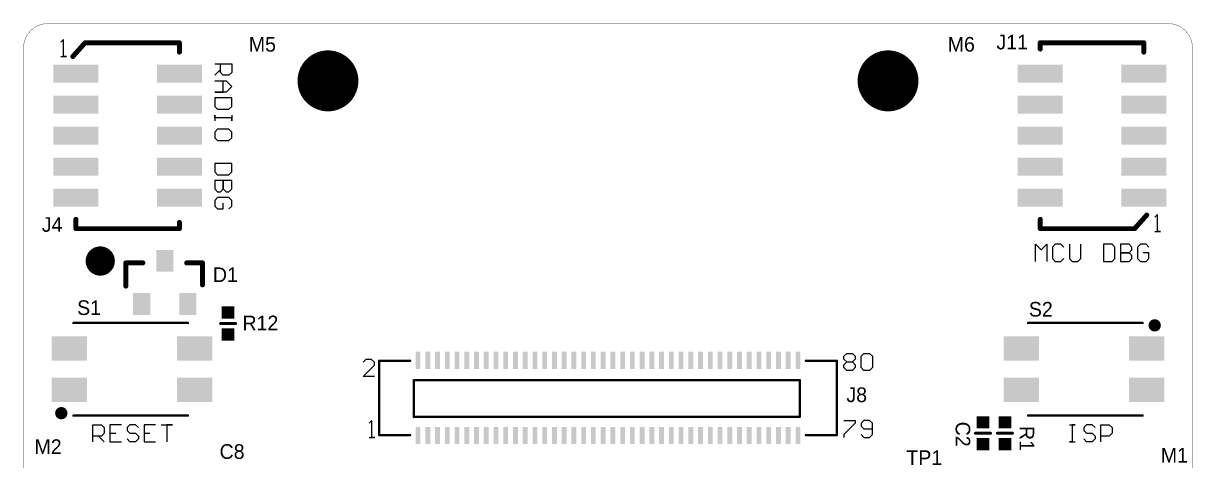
# Model space of a CAD drawing. Extents: x 388 to 458, y 85 to 260.
# Drawn here: x 410.26 to 458.27, y 241.67 to 259.6 of the extents above; entities that cross this region are included whole.
import ezdxf

# ---------------------------------------------------------------- set-up
doc = ezdxf.new("R2010")
doc.units = 0
for name, color, linetype in [('MECHANICAL1', 6, 'CONTINUOUS'), ('PADHOLELAYER', 156, 'CONTINUOUS'), ('TOPOVERLAY', 2, 'CONTINUOUS'), ('TOPPASTE', 8, 'CONTINUOUS')]:
    doc.layers.add(name, color=color, linetype=linetype)

msp = doc.modelspace()

# ---------------------------------------------------------------- linework, layer by layer
at = {"layer": 'MECHANICAL1', "const_width": 0.013}
for points in [[(410.263, 258.592, -0.414214), (411.263, 259.592)], [(457.263, 259.592, -0.414214), (458.263, 258.592)]]:
    msp.add_lwpolyline(points, format="xyb", dxfattribs=at)
at = {"layer": 'MECHANICAL1', "const_width": 0.0127}
for points in [[(411.263, 259.592), (457.263, 259.592)], [(410.263, 209.592), (410.263, 258.592)], [(458.263, 209.592), (458.263, 258.592)]]:
    msp.add_lwpolyline(points, dxfattribs=at)
at = {"layer": 'MECHANICAL1'}
for points, const_width in [([(411.26, 259.592, 1), (411.266, 259.592, 1)], 0.00635), ([(411.26, 259.592, 1), (411.266, 259.592, 1)], 0.0065), ([(457.26, 259.592, 1), (457.266, 259.592, 1)], 0.00635), ([(457.26, 259.592, 1), (457.266, 259.592, 1)], 0.0065), ([(410.26, 258.592, 1), (410.266, 258.592, 1)], 0.00635), ([(410.26, 258.592, 1), (410.266, 258.592, 1)], 0.0065), ([(458.26, 258.592, 1), (458.266, 258.592, 1)], 0.00635), ([(458.26, 258.592, 1), (458.266, 258.592, 1)], 0.0065)]:
    msp.add_lwpolyline(points, format="xyb", close=True, dxfattribs=dict(at, const_width=const_width))
at = {"layer": 'PADHOLELAYER'}
for points, const_width in [([(422.138, 257.242, 1), (423.388, 257.242, 1)], 1.25), ([(445.138, 257.242, 1), (446.388, 257.242, 1)], 1.25), ([(413.113, 249.854, 1), (413.713, 249.854, 1)], 0.6)]:
    msp.add_lwpolyline(points, format="xyb", close=True, dxfattribs=dict(at, const_width=const_width))
at = {"layer": 'TOPOVERLAY'}
for p, q in [((411.904, 258.941), (411.788, 258.825)), ((411.904, 258.242), (411.904, 258.941)), ((411.788, 258.242), (412.021, 258.242)), ((412.021, 258.242), (411.904, 258.242)), ((418.113, 257.942), (418.813, 257.942)), ((418.346, 257.592), (418.346, 257.942)), ((418.813, 257.942), (418.813, 257.592)), ((418.346, 257.708), (418.113, 257.475)), ((418.463, 257.475), (418.346, 257.592)), ((418.696, 257.475), (418.463, 257.475)), ((418.813, 257.592), (418.696, 257.475)), ((418.113, 257.242), (418.579, 257.242)), ((418.463, 256.775), (418.463, 257.242)), ((418.579, 257.242), (418.813, 257.009)), ((418.813, 257.009), (418.579, 256.775)), ((418.579, 256.775), (418.113, 256.775)), ((418.113, 256.775), (418.463, 256.775)), ((418.813, 256.542), (418.113, 256.542)), ((418.113, 256.542), (418.113, 256.192)), ((418.813, 256.192), (418.813, 256.542)), ((418.113, 256.192), (418.229, 256.076)), ((418.229, 256.076), (418.696, 256.076)), ((418.696, 256.076), (418.813, 256.192)), ((418.113, 255.726), (418.113, 255.842)), ((418.113, 255.842), (418.113, 255.609)), ((418.813, 255.726), (418.113, 255.726)), ((418.813, 255.842), (418.813, 255.609)), ((418.813, 255.609), (418.813, 255.726)), ((418.229, 255.259), (418.113, 255.143)), ((418.113, 255.143), (418.113, 254.909)), ((418.696, 255.259), (418.229, 255.259)), ((418.813, 255.143), (418.696, 255.259)), ((418.813, 254.909), (418.813, 255.143)), ((418.113, 254.909), (418.229, 254.793)), ((418.229, 254.793), (418.696, 254.793)), ((418.696, 254.793), (418.813, 254.909)), ((418.813, 253.86), (418.113, 253.86)), ((418.113, 253.86), (418.113, 253.51)), ((418.113, 253.51), (418.229, 253.393)), ((418.696, 253.393), (418.813, 253.51)), ((418.813, 253.51), (418.813, 253.86)), ((418.813, 253.16), (418.113, 253.16)), ((418.113, 253.16), (418.113, 252.81)), ((418.229, 253.393), (418.696, 253.393)), ((418.463, 252.81), (418.463, 253.16)), ((418.463, 253.16), (418.463, 252.81)), ((418.813, 252.81), (418.813, 253.16)), ((418.113, 252.81), (418.229, 252.693)), ((418.229, 252.693), (418.346, 252.693)), ((418.346, 252.693), (418.463, 252.81)), ((418.463, 252.81), (418.579, 252.693)), ((418.579, 252.693), (418.696, 252.693)), ((418.696, 252.693), (418.813, 252.81)), ((418.229, 252.46), (418.113, 252.343)), ((418.113, 252.343), (418.113, 252.11)), ((418.113, 252.11), (418.229, 251.994)), ((418.696, 252.46), (418.229, 252.46)), ((418.463, 251.994), (418.463, 252.227)), ((418.813, 252.343), (418.696, 252.46)), ((418.696, 251.994), (418.813, 252.11)), ((418.813, 252.11), (418.813, 252.343)), ((418.229, 251.994), (418.463, 251.994)), ((456.829, 251.766), (456.713, 251.65)), ((456.829, 251.067), (456.829, 251.766)), ((456.713, 251.067), (456.946, 251.067)), ((456.946, 251.067), (456.829, 251.067)), ((451.813, 249.842), (451.813, 250.541)), ((451.813, 250.541), (452.046, 250.308)), ((452.046, 250.308), (452.279, 250.541)), ((452.279, 250.541), (452.279, 249.842)), ((452.629, 250.541), (452.513, 250.425)), ((452.513, 250.425), (452.513, 249.958)), ((452.863, 250.541), (452.629, 250.541)), ((452.979, 250.425), (452.863, 250.541)), ((453.212, 250.541), (453.212, 249.958)), ((453.679, 249.958), (453.679, 250.541)), ((454.612, 250.541), (454.612, 249.842)), ((454.962, 250.541), (454.612, 250.541)), ((455.078, 250.425), (454.962, 250.541)), ((455.078, 249.958), (455.078, 250.425)), ((455.312, 250.541), (455.312, 249.842)), ((455.662, 250.541), (455.312, 250.541)), ((455.662, 250.191), (455.312, 250.191)), ((455.312, 250.191), (455.662, 250.191)), ((455.778, 250.425), (455.662, 250.541)), ((455.662, 250.191), (455.778, 250.308)), ((455.778, 250.075), (455.662, 250.191)), ((455.778, 250.308), (455.778, 250.425)), ((456.128, 250.541), (456.011, 250.425)), ((456.011, 250.425), (456.011, 249.958)), ((456.361, 250.541), (456.128, 250.541)), ((456.478, 250.191), (456.245, 250.191)), ((456.478, 250.425), (456.361, 250.541)), ((456.478, 249.958), (456.478, 250.191)), ((452.513, 249.958), (452.629, 249.842)), ((452.629, 249.842), (452.863, 249.842)), ((452.863, 249.842), (452.979, 249.958)), ((453.212, 249.958), (453.329, 249.842)), ((453.329, 249.842), (453.562, 249.842)), ((453.562, 249.842), (453.679, 249.958)), ((454.612, 249.842), (454.962, 249.842)), ((454.962, 249.842), (455.078, 249.958)), ((455.312, 249.842), (455.662, 249.842)), ((455.662, 249.842), (455.778, 249.958)), ((455.778, 249.958), (455.778, 250.075)), ((456.011, 249.958), (456.128, 249.842)), ((456.128, 249.842), (456.361, 249.842)), ((456.361, 249.842), (456.478, 249.958)), ((443.953, 245.953), (444.069, 246.069)), ((443.953, 245.836), (443.953, 245.953)), ((444.069, 245.719), (443.953, 245.836)), ((444.069, 246.069), (444.303, 246.069)), ((444.303, 246.069), (444.419, 245.953)), ((444.419, 245.836), (444.303, 245.719)), ((444.419, 245.953), (444.419, 245.836)), ((444.653, 245.953), (444.769, 246.069)), ((444.653, 245.486), (444.653, 245.953)), ((444.769, 246.069), (445.003, 246.069)), ((445.003, 246.069), (445.119, 245.953)), ((445.119, 245.953), (445.119, 245.486)), ((424.319, 245.819), (424.203, 245.703)), ((424.203, 245.119), (424.669, 245.586)), ((424.553, 245.819), (424.319, 245.819)), ((424.669, 245.703), (424.553, 245.819)), ((424.669, 245.586), (424.669, 245.703)), ((443.953, 245.603), (444.069, 245.719)), ((443.953, 245.486), (443.953, 245.603)), ((444.069, 245.369), (443.953, 245.486)), ((444.069, 245.719), (444.303, 245.719)), ((444.303, 245.369), (444.069, 245.369)), ((444.303, 245.719), (444.419, 245.603)), ((444.419, 245.486), (444.303, 245.369)), ((444.419, 245.603), (444.419, 245.486)), ((444.769, 245.369), (444.653, 245.486)), ((445.003, 245.369), (444.769, 245.369)), ((445.119, 245.486), (445.003, 245.369)), ((424.669, 245.119), (424.203, 245.119)), ((413.113, 242.442), (413.113, 243.141)), ((413.113, 243.141), (413.463, 243.141)), ((413.463, 243.141), (413.579, 243.025)), ((413.579, 243.025), (413.579, 242.791)), ((414.279, 243.141), (413.813, 243.141)), ((413.813, 243.141), (413.813, 242.442)), ((414.629, 243.141), (414.512, 243.025)), ((414.512, 243.025), (414.512, 242.908)), ((414.862, 243.141), (414.629, 243.141)), ((414.979, 243.025), (414.862, 243.141)), ((415.679, 243.141), (415.212, 243.141)), ((415.212, 243.141), (415.212, 242.442)), ((415.912, 243.141), (416.378, 243.141)), ((416.378, 243.141), (416.145, 243.141)), ((416.145, 243.141), (416.145, 242.442)), ((424.569, 243.319), (424.453, 243.203)), ((424.569, 242.619), (424.569, 243.319)), ((443.953, 243.319), (444.419, 243.319)), ((444.419, 243.203), (443.953, 242.736)), ((444.419, 243.319), (444.419, 243.203)), ((444.769, 243.319), (444.653, 243.203)), ((444.653, 243.203), (444.653, 243.086)), ((444.653, 243.086), (444.769, 242.969)), ((445.003, 243.319), (444.769, 243.319)), ((444.769, 242.969), (445.119, 242.969)), ((445.119, 243.203), (445.003, 243.319)), ((445.119, 242.736), (445.119, 243.203)), ((453.213, 243.141), (453.446, 243.141)), ((453.446, 243.141), (453.329, 243.141)), ((453.329, 243.141), (453.329, 242.442)), ((453.913, 243.141), (453.796, 243.025)), ((453.796, 243.025), (453.796, 242.908)), ((454.146, 243.141), (453.913, 243.141)), ((454.263, 243.025), (454.146, 243.141)), ((454.496, 242.442), (454.496, 243.141)), ((454.496, 243.141), (454.846, 243.141)), ((454.846, 243.141), (454.962, 243.025)), ((454.962, 243.025), (454.962, 242.791)), ((413.463, 242.675), (413.113, 242.675)), ((413.346, 242.675), (413.579, 242.442)), ((413.579, 242.791), (413.463, 242.675)), ((413.813, 242.791), (414.046, 242.791)), ((414.512, 242.908), (414.629, 242.791)), ((414.629, 242.442), (414.512, 242.558)), ((414.629, 242.791), (414.862, 242.791)), ((414.862, 242.791), (414.979, 242.675)), ((414.979, 242.558), (414.862, 242.442)), ((414.979, 242.675), (414.979, 242.558)), ((415.212, 242.791), (415.445, 242.791)), ((424.453, 242.619), (424.686, 242.619)), ((424.686, 242.619), (424.569, 242.619)), ((443.953, 242.736), (443.953, 242.619)), ((444.653, 242.736), (444.769, 242.619)), ((444.769, 242.619), (445.003, 242.619)), ((445.003, 242.619), (445.119, 242.736)), ((453.796, 242.908), (453.913, 242.791)), ((453.913, 242.442), (453.796, 242.558)), ((453.913, 242.791), (454.146, 242.791)), ((454.146, 242.791), (454.263, 242.675)), ((454.263, 242.558), (454.146, 242.442)), ((454.263, 242.675), (454.263, 242.558)), ((454.846, 242.675), (454.496, 242.675)), ((454.962, 242.791), (454.846, 242.675)), ((413.813, 242.442), (414.279, 242.442)), ((414.862, 242.442), (414.629, 242.442)), ((415.212, 242.442), (415.679, 242.442)), ((453.329, 242.442), (453.213, 242.442)), ((453.213, 242.442), (453.446, 242.442)), ((454.146, 242.442), (453.913, 242.442))]:
    msp.add_line(p, q, dxfattribs=at)
for points, const_width in [([(412.288, 258.242), (412.788, 258.802)], 0.203), ([(412.788, 258.802), (416.663, 258.802)], 0.203), ([(416.663, 258.421), (416.663, 258.802)], 0.203), ([(452.013, 258.802), (456.263, 258.802)], 0.203), ([(452.013, 258.548), (452.013, 258.802)], 0.203), ([(456.263, 258.421), (456.263, 258.802)], 0.203), ([(412.413, 251.182), (412.413, 251.563)], 0.203), ([(452.013, 251.182), (452.013, 251.563)], 0.203), ([(455.888, 251.182), (456.388, 251.742)], 0.203), ([(412.413, 251.182), (416.663, 251.182)], 0.203), ([(416.663, 251.182), (416.663, 251.436)], 0.203), ([(452.013, 251.182), (455.888, 251.182)], 0.203), ([(414.463, 248.827), (414.463, 249.777)], 0.203), ([(414.463, 249.777), (415.163, 249.777)], 0.203), ([(416.963, 249.777), (417.613, 249.777)], 0.203), ([(417.613, 248.877), (417.613, 249.777)], 0.203), ([(412.313, 247.317), (417.013, 247.317)], 0.1), ([(418.358, 247.292), (418.968, 247.292)], 0.127), ([(451.513, 247.317), (456.213, 247.317)], 0.1), ([(424.865, 242.718), (424.865, 245.766)], 0.1), ([(424.865, 245.766), (426.135, 245.766)], 0.1), ([(442.391, 245.766), (443.661, 245.766)], 0.1), ([(443.661, 242.718), (443.661, 245.766)], 0.1), ([(426.288, 244.967), (442.138, 244.967)], 0.1), ([(426.288, 243.467), (426.288, 244.967)], 0.1), ([(442.138, 243.467), (442.138, 244.967)], 0.1), ([(412.313, 243.517), (417.013, 243.517)], 0.1), ([(426.288, 243.467), (442.138, 243.467)], 0.1), ([(451.513, 243.517), (456.213, 243.517)], 0.1), ([(424.865, 242.718), (426.135, 242.718)], 0.1), ([(442.391, 242.718), (443.661, 242.718)], 0.1), ([(449.358, 242.792), (449.968, 242.792)], 0.127), ([(450.258, 242.792), (450.868, 242.792)], 0.127)]:
    msp.add_lwpolyline(points, dxfattribs=dict(at, const_width=const_width))
for points, const_width in [([(412.737, 258.802, 1), (412.839, 258.802, 1)], 0.102), ([(412.737, 258.802, 1), (412.839, 258.802, 1)], 0.102), ([(416.612, 258.802, 1), (416.714, 258.802, 1)], 0.102), ([(416.612, 258.802, 1), (416.714, 258.802, 1)], 0.102), ([(451.962, 258.802, 1), (452.064, 258.802, 1)], 0.102), ([(451.962, 258.802, 1), (452.064, 258.802, 1)], 0.102), ([(456.212, 258.802, 1), (456.314, 258.802, 1)], 0.102), ([(456.212, 258.802, 1), (456.314, 258.802, 1)], 0.102), ([(412.237, 258.242, 1), (412.339, 258.242, 1)], 0.102), ([(416.612, 258.421, 1), (416.714, 258.421, 1)], 0.102), ([(451.962, 258.548, 1), (452.064, 258.548, 1)], 0.102), ([(456.212, 258.421, 1), (456.314, 258.421, 1)], 0.102), ([(412.362, 251.563, 1), (412.464, 251.563, 1)], 0.102), ([(451.962, 251.563, 1), (452.064, 251.563, 1)], 0.102), ([(456.337, 251.742, 1), (456.439, 251.742, 1)], 0.102), ([(412.362, 251.182, 1), (412.464, 251.182, 1)], 0.102), ([(412.362, 251.182, 1), (412.464, 251.182, 1)], 0.102), ([(416.612, 251.436, 1), (416.714, 251.436, 1)], 0.102), ([(416.612, 251.182, 1), (416.714, 251.182, 1)], 0.102), ([(416.612, 251.182, 1), (416.714, 251.182, 1)], 0.102), ([(451.962, 251.182, 1), (452.064, 251.182, 1)], 0.102), ([(451.962, 251.182, 1), (452.064, 251.182, 1)], 0.102), ([(455.837, 251.182, 1), (455.939, 251.182, 1)], 0.102), ([(455.837, 251.182, 1), (455.939, 251.182, 1)], 0.102), ([(414.412, 249.777, 1), (414.514, 249.777, 1)], 0.102), ([(414.412, 249.777, 1), (414.514, 249.777, 1)], 0.102), ([(415.112, 249.777, 1), (415.214, 249.777, 1)], 0.102), ([(416.912, 249.777, 1), (417.014, 249.777, 1)], 0.102), ([(417.562, 249.777, 1), (417.664, 249.777, 1)], 0.102), ([(417.562, 249.777, 1), (417.664, 249.777, 1)], 0.102), ([(414.412, 248.827, 1), (414.514, 248.827, 1)], 0.102), ([(417.562, 248.877, 1), (417.664, 248.877, 1)], 0.102), ([(412.288, 247.317, 1), (412.338, 247.317, 1)], 0.05), ([(416.988, 247.317, 1), (417.038, 247.317, 1)], 0.05), ([(418.326, 247.292, 1), (418.39, 247.292, 1)], 0.0635), ([(418.936, 247.292, 1), (418.999, 247.292, 1)], 0.0635), ([(451.488, 247.317, 1), (451.538, 247.317, 1)], 0.05), ([(456.188, 247.317, 1), (456.238, 247.317, 1)], 0.05), ([(456.838, 247.217, 1), (456.588, 247.217, 1)], 0.254), ([(456.524, 247.217, 1), (456.651, 247.217, 1)], 0.127), ([(456.774, 247.217, 1), (456.901, 247.217, 1)], 0.127), ([(424.84, 245.766, 1), (424.89, 245.766, 1)], 0.05), ([(424.84, 245.766, 1), (424.89, 245.766, 1)], 0.05), ([(426.11, 245.766, 1), (426.16, 245.766, 1)], 0.05), ([(442.366, 245.766, 1), (442.416, 245.766, 1)], 0.05), ([(443.636, 245.766, 1), (443.686, 245.766, 1)], 0.05), ([(443.636, 245.766, 1), (443.686, 245.766, 1)], 0.05), ([(426.263, 244.967, 1), (426.313, 244.967, 1)], 0.05), ([(426.263, 244.967, 1), (426.313, 244.967, 1)], 0.05), ([(442.113, 244.967, 1), (442.163, 244.967, 1)], 0.05), ([(442.113, 244.967, 1), (442.163, 244.967, 1)], 0.05), ([(411.938, 243.617, 1), (411.688, 243.617, 1)], 0.254), ([(411.624, 243.617, 1), (411.751, 243.617, 1)], 0.127), ([(411.874, 243.617, 1), (412.001, 243.617, 1)], 0.127), ([(412.288, 243.517, 1), (412.338, 243.517, 1)], 0.05), ([(416.988, 243.517, 1), (417.038, 243.517, 1)], 0.05), ([(426.263, 243.467, 1), (426.313, 243.467, 1)], 0.05), ([(426.263, 243.467, 1), (426.313, 243.467, 1)], 0.05), ([(442.113, 243.467, 1), (442.163, 243.467, 1)], 0.05), ([(442.113, 243.467, 1), (442.163, 243.467, 1)], 0.05), ([(451.488, 243.517, 1), (451.538, 243.517, 1)], 0.05), ([(456.188, 243.517, 1), (456.238, 243.517, 1)], 0.05), ([(424.84, 242.718, 1), (424.89, 242.718, 1)], 0.05), ([(424.84, 242.718, 1), (424.89, 242.718, 1)], 0.05), ([(426.11, 242.718, 1), (426.16, 242.718, 1)], 0.05), ([(442.366, 242.718, 1), (442.416, 242.718, 1)], 0.05), ([(443.636, 242.718, 1), (443.686, 242.718, 1)], 0.05), ([(443.636, 242.718, 1), (443.686, 242.718, 1)], 0.05), ([(449.326, 242.792, 1), (449.39, 242.792, 1)], 0.0635), ([(449.936, 242.792, 1), (449.999, 242.792, 1)], 0.0635), ([(450.226, 242.792, 1), (450.29, 242.792, 1)], 0.0635), ([(450.836, 242.792, 1), (450.899, 242.792, 1)], 0.0635)]:
    msp.add_lwpolyline(points, format="xyb", close=True, dxfattribs=dict(at, const_width=const_width))
at = {"layer": 'TOPPASTE'}
for points in [[(413.338, 257.162), (413.338, 257.902), (411.488, 257.162), (411.488, 257.902)], [(417.588, 257.162), (417.588, 257.902), (415.738, 257.162), (415.738, 257.902)], [(451.088, 257.902), (451.088, 257.162), (452.938, 257.902), (452.938, 257.162)], [(455.338, 257.902), (455.338, 257.162), (457.188, 257.902), (457.188, 257.162)], [(413.338, 255.892), (413.338, 256.632), (411.488, 255.892), (411.488, 256.632)], [(417.588, 255.892), (417.588, 256.632), (415.738, 255.892), (415.738, 256.632)], [(451.088, 256.632), (451.088, 255.892), (452.938, 256.632), (452.938, 255.892)], [(455.338, 256.632), (455.338, 255.892), (457.188, 256.632), (457.188, 255.892)], [(413.338, 254.622), (413.338, 255.362), (411.488, 254.622), (411.488, 255.362)], [(417.588, 254.622), (417.588, 255.362), (415.738, 254.622), (415.738, 255.362)], [(451.088, 255.362), (451.088, 254.622), (452.938, 255.362), (452.938, 254.622)], [(455.338, 255.362), (455.338, 254.622), (457.188, 255.362), (457.188, 254.622)], [(413.338, 253.352), (413.338, 254.092), (411.488, 253.352), (411.488, 254.092)], [(417.588, 253.352), (417.588, 254.092), (415.738, 253.352), (415.738, 254.092)], [(451.088, 254.092), (451.088, 253.352), (452.938, 254.092), (452.938, 253.352)], [(455.338, 254.092), (455.338, 253.352), (457.188, 254.092), (457.188, 253.352)], [(413.338, 252.082), (413.338, 252.822), (411.488, 252.082), (411.488, 252.822)], [(417.588, 252.082), (417.588, 252.822), (415.738, 252.082), (415.738, 252.822)], [(451.088, 252.822), (451.088, 252.082), (452.938, 252.822), (452.938, 252.082)], [(455.338, 252.822), (455.338, 252.082), (457.188, 252.822), (457.188, 252.082)], [(415.713, 249.412), (416.413, 249.412), (415.713, 250.312), (416.413, 250.312)], [(414.763, 247.642), (415.463, 247.642), (414.763, 248.542), (415.463, 248.542)], [(416.663, 247.642), (417.363, 247.642), (416.663, 248.542), (417.363, 248.542)], [(418.923, 247.492), (418.923, 247.992), (418.403, 247.492), (418.403, 247.992)], [(418.923, 246.592), (418.923, 247.092), (418.403, 246.592), (418.403, 247.092)], [(411.413, 245.767), (412.863, 245.767), (411.413, 246.767), (412.863, 246.767)], [(416.563, 245.767), (418.013, 245.767), (416.563, 246.767), (418.013, 246.767)], [(451.963, 246.767), (450.513, 246.767), (451.963, 245.767), (450.513, 245.767)], [(457.113, 246.767), (455.663, 246.767), (457.113, 245.767), (455.663, 245.767)], [(426.563, 246.132), (426.363, 246.132), (426.563, 245.432), (426.363, 245.432)], [(426.963, 246.132), (426.763, 246.132), (426.963, 245.432), (426.763, 245.432)], [(427.363, 246.132), (427.163, 246.132), (427.363, 245.432), (427.163, 245.432)], [(427.763, 246.132), (427.563, 246.132), (427.763, 245.432), (427.563, 245.432)], [(428.163, 246.132), (427.963, 246.132), (428.163, 245.432), (427.963, 245.432)], [(428.563, 246.132), (428.363, 246.132), (428.563, 245.432), (428.363, 245.432)], [(428.963, 246.132), (428.763, 246.132), (428.963, 245.432), (428.763, 245.432)], [(429.363, 246.132), (429.163, 246.132), (429.363, 245.432), (429.163, 245.432)], [(429.763, 246.132), (429.563, 246.132), (429.763, 245.432), (429.563, 245.432)], [(430.163, 246.132), (429.963, 246.132), (430.163, 245.432), (429.963, 245.432)], [(430.563, 246.132), (430.363, 246.132), (430.563, 245.432), (430.363, 245.432)], [(430.963, 246.132), (430.763, 246.132), (430.963, 245.432), (430.763, 245.432)], [(431.363, 246.132), (431.163, 246.132), (431.363, 245.432), (431.163, 245.432)], [(431.763, 246.132), (431.563, 246.132), (431.763, 245.432), (431.563, 245.432)], [(432.163, 246.132), (431.963, 246.132), (432.163, 245.432), (431.963, 245.432)], [(432.563, 246.132), (432.363, 246.132), (432.563, 245.432), (432.363, 245.432)], [(432.963, 246.132), (432.763, 246.132), (432.963, 245.432), (432.763, 245.432)], [(433.363, 246.132), (433.163, 246.132), (433.363, 245.432), (433.163, 245.432)], [(433.763, 246.132), (433.563, 246.132), (433.763, 245.432), (433.563, 245.432)], [(434.163, 246.132), (433.963, 246.132), (434.163, 245.432), (433.963, 245.432)], [(434.563, 246.132), (434.363, 246.132), (434.563, 245.432), (434.363, 245.432)], [(434.963, 246.132), (434.763, 246.132), (434.963, 245.432), (434.763, 245.432)], [(435.363, 246.132), (435.163, 246.132), (435.363, 245.432), (435.163, 245.432)], [(435.763, 246.132), (435.563, 246.132), (435.763, 245.432), (435.563, 245.432)], [(436.163, 246.132), (435.963, 246.132), (436.163, 245.432), (435.963, 245.432)], [(436.563, 246.132), (436.363, 246.132), (436.563, 245.432), (436.363, 245.432)], [(436.963, 246.132), (436.763, 246.132), (436.963, 245.432), (436.763, 245.432)], [(437.363, 246.132), (437.163, 246.132), (437.363, 245.432), (437.163, 245.432)], [(437.763, 246.132), (437.563, 246.132), (437.763, 245.432), (437.563, 245.432)], [(438.163, 246.132), (437.963, 246.132), (438.163, 245.432), (437.963, 245.432)], [(438.563, 246.132), (438.363, 246.132), (438.563, 245.432), (438.363, 245.432)], [(438.963, 246.132), (438.763, 246.132), (438.963, 245.432), (438.763, 245.432)], [(439.363, 246.132), (439.163, 246.132), (439.363, 245.432), (439.163, 245.432)], [(439.763, 246.132), (439.563, 246.132), (439.763, 245.432), (439.563, 245.432)], [(440.163, 246.132), (439.963, 246.132), (440.163, 245.432), (439.963, 245.432)], [(440.563, 246.132), (440.363, 246.132), (440.563, 245.432), (440.363, 245.432)], [(440.963, 246.132), (440.763, 246.132), (440.963, 245.432), (440.763, 245.432)], [(441.363, 246.132), (441.163, 246.132), (441.363, 245.432), (441.163, 245.432)], [(441.763, 246.132), (441.563, 246.132), (441.763, 245.432), (441.563, 245.432)], [(442.163, 246.132), (441.963, 246.132), (442.163, 245.432), (441.963, 245.432)], [(411.413, 244.067), (412.863, 244.067), (411.413, 245.067), (412.863, 245.067)], [(416.563, 244.067), (418.013, 244.067), (416.563, 245.067), (418.013, 245.067)], [(451.963, 245.067), (450.513, 245.067), (451.963, 244.067), (450.513, 244.067)], [(457.113, 245.067), (455.663, 245.067), (457.113, 244.067), (455.663, 244.067)], [(449.923, 242.992), (449.923, 243.492), (449.403, 242.992), (449.403, 243.492)], [(450.303, 243.492), (450.303, 242.992), (450.823, 243.492), (450.823, 242.992)], [(426.563, 243.052), (426.363, 243.052), (426.563, 242.352), (426.363, 242.352)], [(426.963, 243.052), (426.763, 243.052), (426.963, 242.352), (426.763, 242.352)], [(427.363, 243.052), (427.163, 243.052), (427.363, 242.352), (427.163, 242.352)], [(427.763, 243.052), (427.563, 243.052), (427.763, 242.352), (427.563, 242.352)], [(428.163, 243.052), (427.963, 243.052), (428.163, 242.352), (427.963, 242.352)], [(428.563, 243.052), (428.363, 243.052), (428.563, 242.352), (428.363, 242.352)], [(428.963, 243.052), (428.763, 243.052), (428.963, 242.352), (428.763, 242.352)], [(429.363, 243.052), (429.163, 243.052), (429.363, 242.352), (429.163, 242.352)], [(429.763, 243.052), (429.563, 243.052), (429.763, 242.352), (429.563, 242.352)], [(430.163, 243.052), (429.963, 243.052), (430.163, 242.352), (429.963, 242.352)], [(430.563, 243.052), (430.363, 243.052), (430.563, 242.352), (430.363, 242.352)], [(430.963, 243.052), (430.763, 243.052), (430.963, 242.352), (430.763, 242.352)], [(431.363, 243.052), (431.163, 243.052), (431.363, 242.352), (431.163, 242.352)], [(431.763, 243.052), (431.563, 243.052), (431.763, 242.352), (431.563, 242.352)], [(432.163, 243.052), (431.963, 243.052), (432.163, 242.352), (431.963, 242.352)], [(432.563, 243.052), (432.363, 243.052), (432.563, 242.352), (432.363, 242.352)], [(432.963, 243.052), (432.763, 243.052), (432.963, 242.352), (432.763, 242.352)], [(433.363, 243.052), (433.163, 243.052), (433.363, 242.352), (433.163, 242.352)], [(433.763, 243.052), (433.563, 243.052), (433.763, 242.352), (433.563, 242.352)], [(434.163, 243.052), (433.963, 243.052), (434.163, 242.352), (433.963, 242.352)], [(434.563, 243.052), (434.363, 243.052), (434.563, 242.352), (434.363, 242.352)], [(434.963, 243.052), (434.763, 243.052), (434.963, 242.352), (434.763, 242.352)], [(435.363, 243.052), (435.163, 243.052), (435.363, 242.352), (435.163, 242.352)], [(435.763, 243.052), (435.563, 243.052), (435.763, 242.352), (435.563, 242.352)], [(436.163, 243.052), (435.963, 243.052), (436.163, 242.352), (435.963, 242.352)], [(436.563, 243.052), (436.363, 243.052), (436.563, 242.352), (436.363, 242.352)], [(436.963, 243.052), (436.763, 243.052), (436.963, 242.352), (436.763, 242.352)], [(437.363, 243.052), (437.163, 243.052), (437.363, 242.352), (437.163, 242.352)], [(437.763, 243.052), (437.563, 243.052), (437.763, 242.352), (437.563, 242.352)], [(438.163, 243.052), (437.963, 243.052), (438.163, 242.352), (437.963, 242.352)], [(438.563, 243.052), (438.363, 243.052), (438.563, 242.352), (438.363, 242.352)], [(438.963, 243.052), (438.763, 243.052), (438.963, 242.352), (438.763, 242.352)], [(439.363, 243.052), (439.163, 243.052), (439.363, 242.352), (439.163, 242.352)], [(439.763, 243.052), (439.563, 243.052), (439.763, 242.352), (439.563, 242.352)], [(440.163, 243.052), (439.963, 243.052), (440.163, 242.352), (439.963, 242.352)], [(440.563, 243.052), (440.363, 243.052), (440.563, 242.352), (440.363, 242.352)], [(440.963, 243.052), (440.763, 243.052), (440.963, 242.352), (440.763, 242.352)], [(441.363, 243.052), (441.163, 243.052), (441.363, 242.352), (441.163, 242.352)], [(441.763, 243.052), (441.563, 243.052), (441.763, 242.352), (441.563, 242.352)], [(442.163, 243.052), (441.963, 243.052), (442.163, 242.352), (441.963, 242.352)], [(449.923, 242.092), (449.923, 242.592), (449.403, 242.092), (449.403, 242.592)], [(450.303, 242.592), (450.303, 242.092), (450.823, 242.592), (450.823, 242.092)]]:
    msp.add_solid(points, dxfattribs=at)

# ---------------------------------------------------------------- texts
at = {"layer": 'TOPOVERLAY'}
for s, p in [('M5', (419.513, 258.442)), ('M6', (448.213, 258.442)), ('J11', (450.213, 258.532)), ('J4', (411.013, 251.052)), ('D1', (418.038, 248.992)), ('S1', (412.463, 247.642)), ('S2', (451.545, 247.577)), ('R12', (419.252, 247.015)), ('J8', (444.053, 244.069)), ('M2', (410.713, 241.942)), ('C8', (418.313, 241.742)), ('TP1', (446.513, 241.492)), ('M1', (456.963, 241.592))]:
    msp.add_text(s, height=0.6, dxfattribs=at).set_placement(p)
for s, p in [('C2', (448.538, 243.267)), ('R1', (451.163, 243.092))]:
    msp.add_text(s, height=0.6, rotation=270, dxfattribs=at).set_placement(p)

doc.saveas('drawing.dxf')
